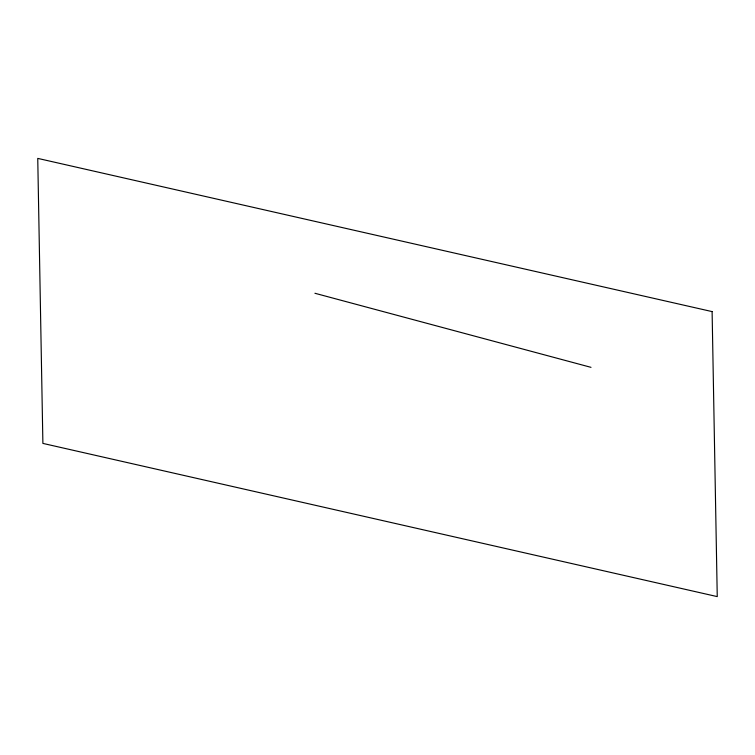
<?xml version="1.0" encoding="UTF-8"?>
<svg xmlns="http://www.w3.org/2000/svg" width="755" height="755" viewBox="0 0 755 755"><rect width="100%" height="100%" fill="white"/><g stroke="black" fill="none" stroke-linecap="round" stroke-linejoin="round"><path stroke-width="1.13" d="M314.929 293.27L591.005 367.345M712.107 311.598L37.75 158.39L42.893 443.402L717.25 596.61L712.107 311.598"/></g></svg>
